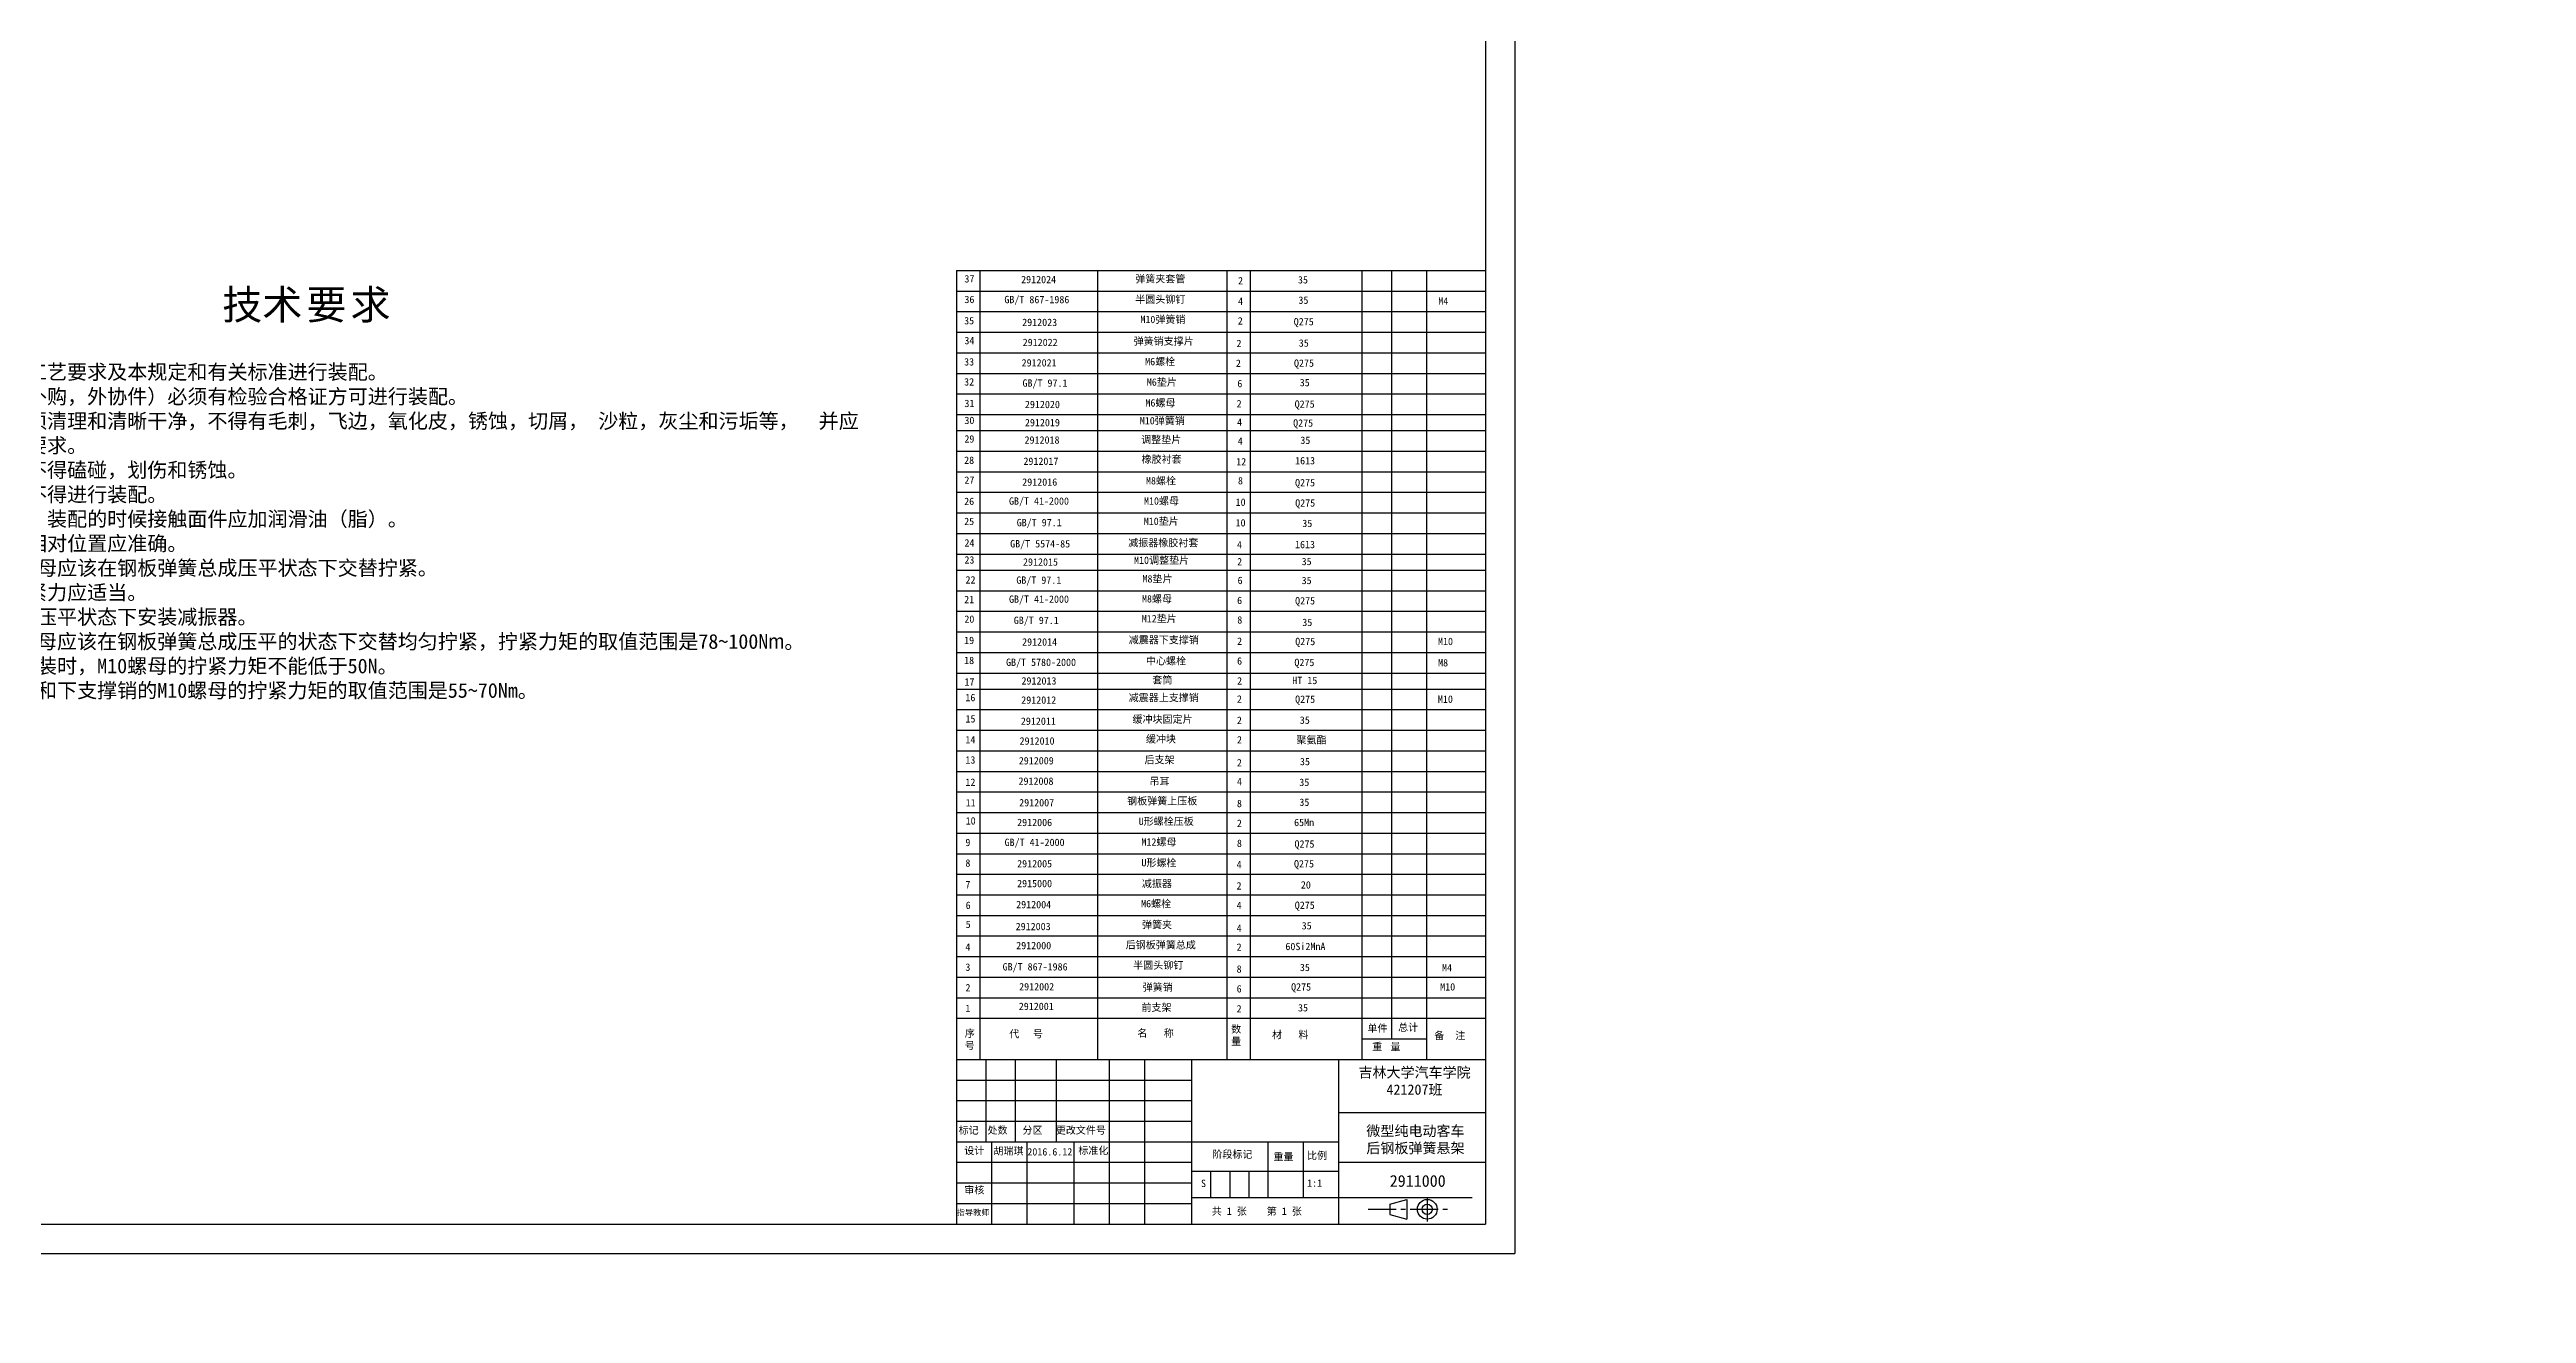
# Model space of a CAD drawing. Header units: millimetres. Extents: x -3782 to 4047, y 1014 to 3284.
# Drawn here: x -748 to 94, y 1412 to 1842 of the extents above; entities that cross this region are included whole.
import ezdxf

# ---------------------------------------------------------------- set-up
doc = ezdxf.new("R2010")
doc.units = ezdxf.units.MM
doc.linetypes.add('CENTER2', pattern=[28.575, 19.05, -3.175, 3.175, -3.175])
for name, color, linetype in [('尺寸标注', 3, 'CONTINUOUS'), ('文字', 3, 'CONTINUOUS'), ('点划线', 6, 'CENTER2'), ('细实线', 3, 'CONTINUOUS')]:
    doc.layers.add(name, color=color, linetype=linetype)
doc.layers.add('粗实线', color=2, linetype='CONTINUOUS', lineweight=30)
doc.styles.get("Standard").update_dxf_attribs({"font": '', "height": 3.5})
doc.styles.get('Standard').set_extended_font_data('SimSun')

msp = doc.modelspace()

# ---------------------------------------------------------------- linework, layer by layer
at = {"layer": '尺寸标注'}
for p, q in [((-439.87, 1753.29), (-259.87, 1753.29)), ((-439.87, 1739.29), (-259.87, 1739.29)), ((-439.87, 1732.29), (-259.87, 1732.29)), ((-439.87, 1725.29), (-259.87, 1725.29)), ((-439.87, 1718.29), (-259.87, 1718.29)), ((-439.87, 1705.82), (-259.87, 1705.82)), ((-439.87, 1691.82), (-259.87, 1691.82)), ((-439.87, 1684.82), (-259.87, 1684.82)), ((-439.87, 1677.82), (-259.87, 1677.82)), ((-439.87, 1670.82), (-259.87, 1670.82)), ((-439.88, 1651.34), (-259.88, 1651.34)), ((-439.88, 1644.34), (-259.88, 1644.34)), ((-439.88, 1637.34), (-259.88, 1637.34)), ((-439.88, 1630.34), (-259.88, 1630.34))]:
    msp.add_line(p, q, dxfattribs=at)
at = {"layer": '点划线', "ltscale": 0.5}
for p, q in [((-279.67, 1451.55), (-279.67, 1443.75)), ((-299.73, 1447.88), (-272.32, 1447.88))]:
    msp.add_line(p, q, dxfattribs=at)
at = {"layer": '粗实线'}
for p, q in [((-259.88, 2263.87), (-259.88, 1442.87)), ((-439.88, 1767.29), (-439.88, 1498.87)), ((-439.87, 1767.29), (-259.87, 1767.29)), ((-439.87, 1767.29), (-259.87, 1767.29)), ((-431.88, 1767.29), (-431.88, 1498.87)), ((-391.88, 1767.29), (-391.88, 1498.87)), ((-347.88, 1767.29), (-347.88, 1498.87)), ((-339.88, 1767.29), (-339.88, 1498.87)), ((-301.88, 1767.29), (-301.88, 1498.87)), ((-291.88, 1767.29), (-291.88, 1505.87)), ((-279.88, 1767.29), (-279.88, 1498.87)), ((-259.88, 1555.06), (-259.88, 1498.87)), ((-439.88, 1512.87), (-259.88, 1512.87)), ((-301.88, 1505.87), (-279.88, 1505.87)), ((-439.88, 1498.87), (-439.88, 1442.87)), ((-439.88, 1498.87), (-259.88, 1498.87)), ((-429.88, 1498.87), (-429.88, 1470.87)), ((-419.88, 1498.87), (-419.88, 1470.87)), ((-405.96, 1498.87), (-405.96, 1470.87)), ((-387.88, 1498.87), (-387.88, 1470.87)), ((-375.88, 1498.87), (-375.88, 1442.87)), ((-359.88, 1498.87), (-359.88, 1442.87)), ((-309.88, 1498.87), (-309.88, 1442.87)), ((-259.88, 1498.87), (-259.88, 1442.87)), ((-439.88, 1477.87), (-359.88, 1477.87)), ((-309.88, 1480.87), (-259.88, 1480.87)), ((-439.88, 1470.87), (-309.88, 1470.87)), ((-427.88, 1470.87), (-427.88, 1442.87)), ((-415.88, 1470.87), (-415.88, 1442.87)), ((-399.88, 1470.87), (-399.88, 1442.87)), ((-387.88, 1470.87), (-387.88, 1442.87)), ((-333.88, 1470.87), (-333.88, 1451.87)), ((-321.88, 1470.87), (-321.88, 1451.87)), ((-439.88, 1463.87), (-359.88, 1463.87)), ((-359.88, 1460.87), (-309.88, 1460.87)), ((-309.88, 1463.87), (-259.88, 1463.87)), ((-359.88, 1451.87), (-309.88, 1451.87)), ((-1990.88, 1442.87), (-259.88, 1442.87))]:
    msp.add_line(p, q, dxfattribs=at)
at = {"layer": '粗实线', "ltscale": 0.5}
for p, q in [((-292.4, 1449.63), (-286.59, 1451.24)), ((-292.4, 1449.63), (-292.4, 1446.13)), ((-286.59, 1451.24), (-286.59, 1444.52)), ((-292.4, 1446.13), (-286.59, 1444.52))]:
    msp.add_line(p, q, dxfattribs=at)
for radius in [3.36, 1.75]:
    msp.add_circle((-279.67, 1447.88), radius, dxfattribs=at)
at = {"layer": '细实线'}
for p, q in [((-249.88, 2273.87), (-249.88, 1432.87)), ((-249.88, 2273.87), (-249.88, 1432.87)), ((-249.88, 2273.87), (-249.88, 1432.87)), ((-249.88, 1852.87), (-249.88, 1432.87)), ((-439.87, 1760.29), (-259.87, 1760.29)), ((-439.87, 1746.29), (-259.87, 1746.29)), ((-439.87, 1712.82), (-259.87, 1712.82)), ((-439.87, 1698.82), (-259.87, 1698.82)), ((-439.88, 1665.34), (-259.88, 1665.34)), ((-439.88, 1658.34), (-259.88, 1658.34)), ((-439.88, 1624.87), (-259.88, 1624.87)), ((-439.88, 1617.87), (-259.88, 1617.87)), ((-439.88, 1610.87), (-259.88, 1610.87)), ((-439.88, 1603.87), (-259.88, 1603.87)), ((-439.88, 1596.87), (-259.88, 1596.87)), ((-439.88, 1589.87), (-259.88, 1589.87)), ((-439.88, 1582.87), (-259.88, 1582.87)), ((-439.88, 1575.87), (-259.88, 1575.87)), ((-439.88, 1568.87), (-259.88, 1568.87)), ((-439.88, 1561.87), (-259.88, 1561.87)), ((-439.88, 1554.87), (-259.88, 1554.87)), ((-439.88, 1547.87), (-259.88, 1547.87)), ((-439.88, 1540.87), (-259.88, 1540.87)), ((-439.88, 1533.87), (-259.88, 1533.87)), ((-439.88, 1526.87), (-259.88, 1526.87)), ((-439.88, 1519.87), (-259.88, 1519.87)), ((-439.88, 1512.87), (-259.88, 1512.87)), ((-439.88, 1491.87), (-359.88, 1491.87)), ((-439.88, 1484.87), (-359.88, 1484.87)), ((-353.38, 1460.87), (-353.38, 1451.87)), ((-346.88, 1460.87), (-346.88, 1451.87)), ((-340.38, 1460.87), (-340.38, 1451.87)), ((-439.88, 1456.87), (-359.88, 1456.87)), ((-439.88, 1449.87), (-359.88, 1449.87)), ((-2015.88, 1432.87), (-249.88, 1432.87))]:
    msp.add_line(p, q, dxfattribs=at)
at = {"layer": '细实线', "ltscale": 0.5}
msp.add_line((-309.88, 1451.87), (-264.38, 1451.87), dxfattribs=at)

# ---------------------------------------------------------------- texts
at = {"layer": '尺寸标注', "attachment_point": 1}
for s, insert, char_height, width in [('37', (-437.15, 1765.7), 2.5, 11.0575), ('{\\fSimSun|b0|i0|c134|p54;2912024}', (-417.86, 1765.47), 2.5, 39.018), ('{\\fSimSun|b0|i0|c134|p54;弹簧夹套管}', (-379.02, 1765.71), 2.5, 39.018), ('2', (-344.04, 1765.06), 2.5, 2.43), ('{\\fSimSun|b0|i0|c134|p54;35}', (-323.66, 1765.37), 2.5, 14.1495), ('36', (-437.15, 1758.7), 2.5, 11.0575), ('{\\fSimSun|b0|i0|c134|p54;GB/T 867-1986}', (-423.55, 1758.65), 2.5, 39.018), ('{\\fSimSun|b0|i0|c134|p54;半圆头铆钉}', (-379.02, 1758.71), 2.5, 39.018), ('4', (-344.04, 1758.06), 2.5, 2.43), ('{\\fSimSun|b0|i0|c134|p54;35}', (-323.49, 1758.44), 2.5, 14.1495), ('35', (-437.24, 1751.46), 2.5, 11.0575), ('34', (-437.15, 1744.7), 2.5, 11.0575), ('{\\fSimSun|b0|i0|c134|p54;2912023}', (-417.5, 1750.9), 2.5, 39.018), ('{\\fSimSun|b0|i0|c134|p54;弹簧销支撑片}', (-379.57, 1744.5), 2.5, 39.018), ('{\\fSimSun|b0|i0|c134|p54;M10弹簧销}', (-377.27, 1751.89), 2.5, 39.018), ('2', (-344.14, 1751.4), 2.5, 1.9323), ('{\\fSimSun|b0|i0|c134|p54;Q275}', (-325.09, 1751.12), 2.5, 14.1495), ('33', (-437.24, 1737.46), 2.5, 11.0575), ('{\\fSimSun|b0|i0|c134|p54;2912021}', (-417.68, 1737.13), 2.5, 39.018), ('{\\fSimSun|b0|i0|c134|p54;2912022}', (-417.32, 1744.08), 2.5, 39.018), ('{\\fSimSun|b0|i0|c134|p54;M6螺栓}', (-375.65, 1737.55), 2.5, 39.018), ('2', (-344.78, 1736.98), 2.5, 2.626), ('2', (-344.59, 1743.71), 2.5, 2.626), ('{\\fSimSun|b0|i0|c134|p54;Q275}', (-325.01, 1737.02), 2.5, 14.1495), ('{\\fSimSun|b0|i0|c134|p54;35}', (-323.37, 1743.85), 2.5, 14.1495), ('32', (-437.24, 1730.65), 2.5, 11.0575), ('{\\fSimSun|b0|i0|c134|p54;GB/T 97.1}', (-417.39, 1730.24), 2.5, 39.018), ('{\\fSimSun|b0|i0|c134|p54;M6垫片}', (-375.09, 1730.57), 2.5, 39.018), ('6', (-344.28, 1730.06), 2.5, 1.9323), ('{\\fSimSun|b0|i0|c134|p54;35}', (-323.05, 1730.41), 2.5, 14.1495), ('31', (-437.14, 1723.32), 2.5, 11.0575), ('{\\fSimSun|b0|i0|c134|p54;2912020}', (-416.56, 1722.96), 2.5, 39.018), ('{\\fSimSun|b0|i0|c134|p54;M6螺母}', (-375.56, 1723.5), 2.5, 39.018), ('2', (-344.52, 1723.22), 2.5, 1.9323), ('{\\fSimSun|b0|i0|c134|p54;Q275}', (-324.78, 1723.09), 2.5, 14.1495), ('30', (-437.15, 1717.54), 2.5, 11.0575), ('29', (-437.16, 1711.23), 2.5, 11.0575), ('{\\fSimSun|b0|i0|c134|p54;2912019}', (-416.56, 1716.79), 2.5, 39.018), ('{\\fSimSun|b0|i0|c134|p54;M10弹簧销}', (-377.48, 1717.43), 2.5, 39.018), ('{\\fSimSun|b0|i0|c134|p54;调整垫片}', (-376.99, 1710.99), 2.5, 39.018), ('4', (-344.35, 1716.94), 2.5, 1.9323), ('{\\fSimSun|b0|i0|c134|p54;Q275}', (-325.3, 1716.65), 2.5, 14.1495), ('28', (-437.24, 1703.99), 2.5, 11.0575), ('{\\fSimSun|b0|i0|c134|p54;2912017}', (-417.08, 1703.65), 2.5, 39.018), ('{\\fSimSun|b0|i0|c134|p54;2912018}', (-416.69, 1710.88), 2.5, 39.018), ('{\\fSimSun|b0|i0|c134|p54;橡胶衬套}', (-376.85, 1704.32), 2.5, 39.018), ('12', (-344.67, 1703.48), 2.5, 19.0704), ('4', (-344.13, 1710.5), 2.5, 1.9323), ('{\\fSimSun|b0|i0|c134|p54;1613}', (-324.63, 1703.84), 2.5, 14.1495), ('{\\fSimSun|b0|i0|c134|p54;35}', (-322.84, 1710.78), 2.5, 14.1495), ('27', (-437.16, 1697.23), 2.5, 11.0575), ('{\\fSimSun|b0|i0|c134|p54;2912016}', (-417.48, 1696.56), 2.5, 39.018), ('{\\fSimSun|b0|i0|c134|p54;M8螺栓}', (-375.37, 1697.01), 2.5, 39.018), ('8', (-344.07, 1697.02), 2.5, 2.626), ('{\\fSimSun|b0|i0|c134|p54;Q275}', (-324.64, 1696.34), 2.5, 14.1495), ('26', (-437.24, 1689.99), 2.5, 11.0575), ('{\\fSimSun|b0|i0|c134|p54;GB/T 41-2000}', (-421.98, 1690.1), 2.5, 39.018), ('{\\fSimSun|b0|i0|c134|p54;M10螺母}', (-376.05, 1690.13), 2.5, 39.018), ('10', (-344.88, 1689.71), 2.5, 16.5343), ('{\\fSimSun|b0|i0|c134|p54;Q275}', (-324.6, 1689.45), 2.5, 14.1495), ('25', (-437.24, 1683.18), 2.5, 11.0575), ('{\\fSimSun|b0|i0|c134|p54;GB/T 97.1}', (-419.35, 1682.77), 2.5, 39.018), ('{\\fSimSun|b0|i0|c134|p54;M10垫片}', (-376.14, 1683.22), 2.5, 39.018), ('10', (-344.89, 1682.7), 2.5, 1.9323), ('{\\fSimSun|b0|i0|c134|p54;35}', (-322.19, 1682.5), 2.5, 14.1495), ('23', (-437.16, 1670.07), 2.5, 11.0575), ('24', (-437.14, 1675.85), 2.5, 11.0575), ('{\\fSimSun|b0|i0|c134|p54;GB/T 5574-85}', (-421.58, 1675.56), 2.5, 39.018), ('{\\fSimSun|b0|i0|c134|p54;2912015}', (-417.22, 1669.37), 2.5, 39.018), ('{\\fSimSun|b0|i0|c134|p54;减振器橡胶衬套}', (-381.4, 1675.9), 2.5, 39.018), ('{\\fSimSun|b0|i0|c134|p54;M10调整垫片}', (-379.44, 1669.96), 2.5, 39.018), ('4', (-344.42, 1675.21), 2.5, 10.0668), ('2', (-344.36, 1669.47), 2.5, 1.9323), ('{\\fSimSun|b0|i0|c134|p54;1613}', (-324.66, 1675.31), 2.5, 14.1495), ('{\\fSimSun|b0|i0|c134|p54;35}', (-322.41, 1669.54), 2.5, 14.1495), ('22', (-436.79, 1663.29), 2.5, 24.2318), ('{\\fSimSun|b0|i0|c134|p54;GB/T 97.1}', (-419.48, 1663.2), 2.5, 39.018), ('{\\fSimSun|b0|i0|c134|p54;M8垫片}', (-376.56, 1663.65), 2.5, 39.018), ('6', (-344.2, 1663.1), 2.5, 1.9323), ('{\\fSimSun|b0|i0|c134|p54;35}', (-322.41, 1663.08), 2.5, 14.1495), ('21', (-437.22, 1656.6), 2.5, 24.2318), ('{\\fSimSun|b0|i0|c134|p54;GB/T 41-2000}', (-421.98, 1656.72), 2.5, 39.018), ('{\\fSimSun|b0|i0|c134|p54;M8螺母}', (-376.73, 1656.84), 2.5, 39.018), ('6', (-344.37, 1656.3), 2.5, 1.9323), ('{\\fSimSun|b0|i0|c134|p54;Q275}', (-324.63, 1656.17), 2.5, 14.1495), ('20', (-437.16, 1649.93), 2.5, 11.0575), ('{\\fSimSun|b0|i0|c134|p54;GB/T 97.1}', (-420.35, 1649.51), 2.5, 39.018), ('{\\fSimSun|b0|i0|c134|p54;M12垫片}', (-376.82, 1650.09), 2.5, 39.018), ('8', (-344.3, 1649.66), 2.5, 16.5343), ('{\\fSimSun|b0|i0|c134|p54;35}', (-322.19, 1648.83), 2.5, 14.1495), ('19', (-437.25, 1642.69), 2.5, 11.0575), ('18', (-437.25, 1635.88), 2.5, 11.0575), ('{\\fSimSun|b0|i0|c134|p54;GB/T 5780-2000}', (-422.98, 1635.25), 2.5, 39.018), ('{\\fSimSun|b0|i0|c134|p54;2912014}', (-417.52, 1642.16), 2.5, 39.018), ('{\\fSimSun|b0|i0|c134|p54;减震器下支撑销}', (-381.24, 1642.87), 2.5, 39.018), ('{\\fSimSun|b0|i0|c134|p54;中心螺栓}', (-375.36, 1635.71), 2.5, 39.018), ('2', (-344.37, 1642.42), 2.5, 1.5327), ('6', (-344.37, 1635.69), 2.5, 19.0704), ('{\\fSimSun|b0|i0|c134|p54;Q275}', (-324.87, 1635.18), 2.5, 14.1495), ('{\\fSimSun|b0|i0|c134|p54;Q275}', (-324.59, 1642.32), 2.5, 14.1495), ('17', (-437.14, 1628.55), 2.5, 11.0575), ('{\\fSimSun|b0|i0|c134|p54;2912013}', (-417.73, 1628.92), 2.5, 39.018), ('{\\fSimSun|b0|i0|c134|p54;套筒}', (-373.19, 1629.21), 2.5, 39.018), ('2', (-344.37, 1628.9), 2.5, 16.5343), ('{\\fSimSun|b0|i0|c134|p54;HT 15}', (-325.58, 1629.06), 2.5, 14.1495), ('16', (-436.82, 1623.24), 2.5, 11.0575), ('{\\fSimSun|b0|i0|c134|p54;2912012}', (-417.81, 1622.41), 2.5, 39.018), ('{\\fSimSun|b0|i0|c134|p54;减震器上支撑销}', (-381.26, 1623.22), 2.5, 39.018), ('2', (-344.42, 1622.74), 2.5, 8.5481), ('{\\fSimSun|b0|i0|c134|p54;Q275}', (-324.62, 1622.67), 2.5, 14.1495), ('15', (-436.79, 1616), 2.5, 24.2318), ('{\\fSimSun|b0|i0|c134|p54;2912011}', (-417.94, 1615.21), 2.5, 39.018), ('{\\fSimSun|b0|i0|c134|p54;缓冲块固定片}', (-379.96, 1615.88), 2.5, 21.9781), ('2', (-344.44, 1615.5), 2.5, 10.0668), ('{\\fSimSun|b0|i0|c134|p54;35}', (-323.02, 1615.56), 2.5, 14.1495), ('14', (-436.82, 1608.9), 2.5, 21.0972), ('13', (-436.82, 1602.02), 2.5, 14.0247), ('{\\fSimSun|b0|i0|c134|p54;2912009}', (-418.66, 1601.75), 2.5, 39.018), ('{\\fSimSun|b0|i0|c134|p54;2912010}', (-418.38, 1608.48), 2.5, 14.1495), ('{\\fSimSun|b0|i0|c134|p54;后支架}', (-375.87, 1602.07), 2.5, 14.1495), ('{\\fSimSun|b0|i0|c134|p54;缓冲块}', (-375.39, 1609.14), 2.5, 14.1495), ('2', (-344.42, 1608.86), 2.5, 2.626), ('{\\fSimSun|b0|i0|c134|p54;聚氨酯}', (-324.17, 1608.84), 2.5, 14.1495), ('{\\fSimSun|b0|i0|c134|p54;35}', (-322.98, 1601.47), 2.5, 14.1495), ('12', (-436.82, 1594.43), 2.5, 34.9439), ('{\\fSimSun|b0|i0|c134|p54;2912008}', (-418.74, 1594.82), 2.5, 39.018), ('{\\fSimSun|b0|i0|c134|p54;吊耳}', (-374.19, 1594.76), 2.5, 39.018), ('4', (-344.42, 1594.65), 2.5, 2.43), ('2', (-344.42, 1601.07), 2.5, 1.9323), ('{\\fSimSun|b0|i0|c134|p54;35}', (-323.2, 1594.42), 2.5, 14.1495), ('11', (-436.73, 1587.45), 2.5, 10.1906), ('{\\fSimSun|b0|i0|c134|p54;2912007}', (-418.52, 1587.48), 2.5, 39.018), ('{\\fSimSun|b0|i0|c134|p54;钢板弹簧上压板}', (-381.77, 1588.06), 2.5, 39.018), ('8', (-344.42, 1587.2), 2.5, 1.5327), ('{\\fSimSun|b0|i0|c134|p54;35}', (-323.17, 1587.63), 2.5, 14.1495), ('10', (-436.73, 1581.28), 2.5, 14.11), ('{\\fSimSun|b0|i0|c134|p54;2912006}', (-419.22, 1580.76), 2.5, 39.018), ('{\\fSimSun|b0|i0|c134|p54;U形螺栓压板}', (-377.86, 1581.12), 2.5, 39.018), ('2', (-344.42, 1580.46), 2.5, 19.0704), ('{\\fSimSun|b0|i0|c134|p54;65Mn}', (-324.97, 1580.76), 2.5, 14.1495), ('9', (-436.82, 1573.95), 2.5, 11.2911), ('{\\fSimSun|b0|i0|c134|p54;GB/T 41-2000}', (-423.48, 1573.98), 2.5, 39.018), ('{\\fSimSun|b0|i0|c134|p54;M12螺母}', (-376.93, 1574.11), 2.5, 39.018), ('8', (-344.42, 1573.68), 2.5, 16.5343), ('{\\fSimSun|b0|i0|c134|p54;Q275}', (-324.84, 1573.43), 2.5, 14.1495), ('8', (-436.82, 1566.94), 2.5, 16.3864), ('7', (-436.82, 1559.62), 2.5, 2.2763), ('{\\fSimSun|b0|i0|c134|p54;2915000}', (-419.23, 1559.97), 2.5, 39.018), ('{\\fSimSun|b0|i0|c134|p54;2912005}', (-419.22, 1566.71), 2.5, 39.018), ('{\\fSimSun|b0|i0|c134|p54;U形螺栓}', (-376.92, 1567.05), 2.5, 39.018), ('{\\fSimSun|b0|i0|c134|p54;减振器}', (-376.75, 1559.96), 2.5, 39.018), ('4', (-344.53, 1566.43), 2.5, 8.5481), ('{\\fSimSun|b0|i0|c134|p54;Q275}', (-325, 1566.7), 2.5, 14.1495), ('{\\fSimSun|b0|i0|c134|p54;20}', (-322.67, 1559.51), 2.5, 14.1495), ('6', (-436.73, 1552.57), 2.5, 12.5423), ('{\\fSimSun|b0|i0|c134|p54;2912004}', (-419.54, 1552.82), 2.5, 39.018), ('{\\fSimSun|b0|i0|c134|p54;M6螺栓}', (-377.03, 1553.11), 2.5, 39.018), ('4', (-344.53, 1552.55), 2.5, 2.626), ('2', (-344.55, 1559.18), 2.5, 10.0668), ('{\\fSimSun|b0|i0|c134|p54;Q275}', (-324.75, 1552.59), 2.5, 14.1495), ('5', (-436.73, 1546.09), 2.5, 6.6631), ('{\\fSimSun|b0|i0|c134|p54;2912003}', (-419.71, 1545.35), 2.5, 14.1495), ('4', (-344.53, 1544.76), 2.5, 1.9323), ('{\\fSimSun|b0|i0|c134|p54;35}', (-322.39, 1545.62), 2.5, 14.1495), ('4', (-436.82, 1538.37), 2.5, 11.6225), ('{\\fSimSun|b0|i0|c134|p54;2912000}', (-419.53, 1538.87), 2.5, 14.1495), ('{\\fSimSun|b0|i0|c134|p54;后钢板弹簧总成}', (-382.26, 1539.1), 2.5, 39.018), ('2', (-344.53, 1538.33), 2.5, 2.43), ('{\\fSimSun|b0|i0|c134|p54;60Si2MnA}', (-327.93, 1538.56), 2.5, 14.1495), ('3', (-436.82, 1531.53), 2.5, 19.4618), ('{\\fSimSun|b0|i0|c134|p54;GB/T 867-1986}', (-424.15, 1531.64), 2.5, 39.018), ('{\\fSimSun|b0|i0|c134|p54;半圆头铆钉}', (-379.72, 1532.19), 2.5, 39.018), ('8', (-344.53, 1530.88), 2.5, 1.5327), ('{\\fSimSun|b0|i0|c134|p54;35}', (-323.01, 1531.43), 2.5, 14.1495), ('2', (-436.79, 1524.55), 2.5, 4.1644), ('1', (-436.82, 1517.46), 2.5, 2.4237), ('{\\fSimSun|b0|i0|c134|p54;2912001}', (-418.66, 1518.19), 2.5, 14.1495), ('{\\fSimSun|b0|i0|c134|p54;2912002}', (-418.53, 1524.86), 2.5, 14.1495), ('{\\fSimSun|b0|i0|c134|p54;前支架}', (-376.91, 1517.82), 2.5, 14.1495), ('2', (-344.53, 1517.36), 2.5, 16.5343), ('6', (-344.53, 1524.15), 2.5, 19.0704), ('{\\fSimSun|b0|i0|c134|p54;Q275}', (-325.99, 1524.79), 2.5, 14.1495), ('{\\fSimSun|b0|i0|c134|p54;35}', (-323.63, 1517.71), 2.5, 14.1495), ('{\\fSimSun|b0|i0|c134|p54;2911000}', (-292.43, 1459.54), 4, 14.1495), ('S', (-356.65, 1457.96), 2.5, 2.4237)]:
    msp.add_mtext(s, dxfattribs=dict(at, insert=insert, char_height=char_height, width=width))
at = {"layer": '文字', "attachment_point": 1}
for s, insert, char_height, width in [('{\\fￋￎￌ￥|b0|i0|c134|p2;序号}', (-437.02, 1509), 2.5, 4.7075), ('{\\fￋￎￌ￥|b0|i0|c134|p2;代     号}', (-421.89, 1508.81), 2.5, 21.1119), ('{\\fￋￎￌ￥|b0|i0|c134|p2;名      称}', (-378.31, 1509.08), 2.5, 21.6532), ('{\\fￋￎￌ￥|b0|i0|c134|p2;数量}', (-346.37, 1510.44), 2.5, 5.4133), ('{\\fￋￎￌ￥|b0|i0|c134|p2;材      料}', (-332.48, 1508.54), 2.5, 31.3972), ('{\\fￋￎￌ￥|b0|i0|c134|p2;单件}', (-300, 1510.71), 2.5, 9.2026), ('{\\fￋￎￌ￥|b0|i0|c134|p2;总计}', (-289.57, 1511.03), 2.5, 8.932), ('{\\fￋￎￌ￥|b0|i0|c134|p2;备    注}', (-277.27, 1508.27), 2.5, 18.6759), ('{\\fￋￎￌ￥|b0|i0|c134|p2;重   量}', (-298.38, 1504.49), 2.5, 15.1572), ('{\\fSimSun|b0|i0|c134|p2;\\H1.4x;吉林大学汽车学院\\P    421207班}', (-303.07, 1496.2), 2.5, 40.7157), ('{\\fￋￎￌ￥|b0|i0|c134|p2;标记}', (-439.12, 1476.06), 2.5, 8.6973), ('{\\fￋￎￌ￥|b0|i0|c134|p2;处数}', (-429.29, 1476.06), 2.5, 8.6973), ('{\\fￋￎￌ￥|b0|i0|c134|p2;分区}', (-417.38, 1476.06), 2.5, 8.6973), ('{\\fￋￎￌ￥|b0|i0|c134|p2;更改文件号}', (-406.03, 1476.06), 2.5, 19.0962), ('{\\fￋￎￌ￥|b0|i0|c134|p2;设计}', (-437.19, 1469.12), 2.5, 9.7637), ('{\\fￋￎￌ￥|b0|i0|c134|p2;标准化 }', (-398.4, 1469.14), 2.5, 15.0266), ('阶段标记', (-352.78, 1467.85), 2.5, 15.9181), ('{\\fￋￎￌ￥|b0|i0|c134|p2;重量}', (-332.02, 1467.03), 2.5, 10.4857), ('{\\fￋￎￌ￥|b0|i0|c134|p2;比例}', (-320.56, 1467.46), 2.5, 9.1843), ('{\\fￋￎￌ￥|b0|i0|c134|p2;审核}', (-437.19, 1455.7), 2.5, 9.7637), ('1:1', (-320.56, 1458.08), 2.5, 9.1843), ('{\\fￋￎￌ￥|b0|i0|c134|p2;指导教师}', (-439.79, 1447.78), 2, 11.2021), ('共 1 张    第 1 张', (-352.99, 1448.49), 2.5, 37.1411)]:
    msp.add_mtext(s, dxfattribs=dict(at, insert=insert, char_height=char_height, width=width))
at = {"layer": '文字', "ltscale": 0.5, "insert": (94.36, 1412.45), "char_height": 2.5, "width": 597.6866, "attachment_point": 1}
msp.add_mtext('\\pt210,337.5;', dxfattribs=at)
at = {"layer": '细实线', "color": 3, "linetype": 'Continuous', "lineweight": -3, "insert": (-810.65, 1760.64), "char_height": 5, "width": 337.0163, "attachment_point": 1}
msp.add_mtext('{\\fSimSun|b0|i0|c134|p54;\\H1.046x;                                  \\H1.911x;技\\T1.1;术要求\\H0.5232x;\\P\\T1;\\P}1.必须按照设计，工艺要求及本规定和有关标准进行装配。\\P2.所有零件（包括外购，外协件）必须有检验合格证方可进行装配。\\P3.零件在装配前必须清理和清晰干净，不得有毛刺，飞边，氧化皮，锈蚀，切屑， 沙粒，灰尘和污垢等，  并应符合相应清洁度的要求。\\P4.装配过程中零件不得磕碰，划伤和锈蚀。\\P5.油漆未干的零件不得进行装配。\\P6.相对运动的零件，装配的时候接触面件应加润滑油（脂）。\\P7.各零部件装配后相对位置应准确。\\P8.U型螺栓的固定螺母应该在钢板弹簧总成压平状态下交替拧紧。\\P9.其他紧固螺母拧紧力应适当。\\P10.钢板弹簧总成的压平状态下安装减振器。\\P{\\C256;11.U形螺栓的M12螺母应该在钢板弹簧总成压平的状态下交替均匀拧紧，拧紧力矩的取值范围是78~100N\\fGulim|b0|i0|c134|p34;m。\\P\\fSimSun|b0|i0|c134|p2;12.弹簧销与吊耳安装时，M10螺母的拧紧力矩不能低于50N。\\P13.减振器上支撑销和下支撑销的M10螺母的拧紧力矩的取值范围是55~70Nm。}', dxfattribs=at)
at = {"layer": '细实线', "ltscale": 0.5, "char_height": 2.5, "attachment_point": 1}
for s, width, insert in [('M4', 16.1066, (-275.9, 1758.14)), ('M10 ', 16.1066, (-276.01, 1642.35)), ('M8 ', 16.1066, (-275.98, 1635.09)), ('M10 ', 16.1066, (-276.03, 1622.69)), ('{\\fSimSun|b0|i0|c134|p54;\\C256;弹簧夹}', 26.2716, (-376.73, 1545.97)), ('M4 ', 16.1066, (-274.64, 1531.32)), ('弹簧销 ', 16.1066, (-376.46, 1524.71)), ('M10 ', 16.1066, (-275.26, 1524.82))]:
    msp.add_mtext_dynamic_manual_height_columns(s, width=width, gutter_width=17.5, heights=[0], dxfattribs=dict(at, insert=insert))
at = {"layer": '细实线', "attachment_point": 1}
for s, insert, char_height, width in [('  微型纯电动客车\\P  后钢板弹簧悬架', (-305.15, 1476.3), 3.5, 52.7719), ('胡瑞琪{\\fￋￎￌﾣﾤ|b0|i0|c134|p2; }', (-427.28, 1468.97), 2.5, 15.0266), ('2016.6.12{\\fￋￎￌﾣﾤ|b0|i0|c134|p2; }', (-415.74, 1468.69), 2.5, 15.0266)]:
    msp.add_mtext(s, dxfattribs=dict(at, insert=insert, char_height=char_height, width=width))

doc.saveas('drawing.dxf')
